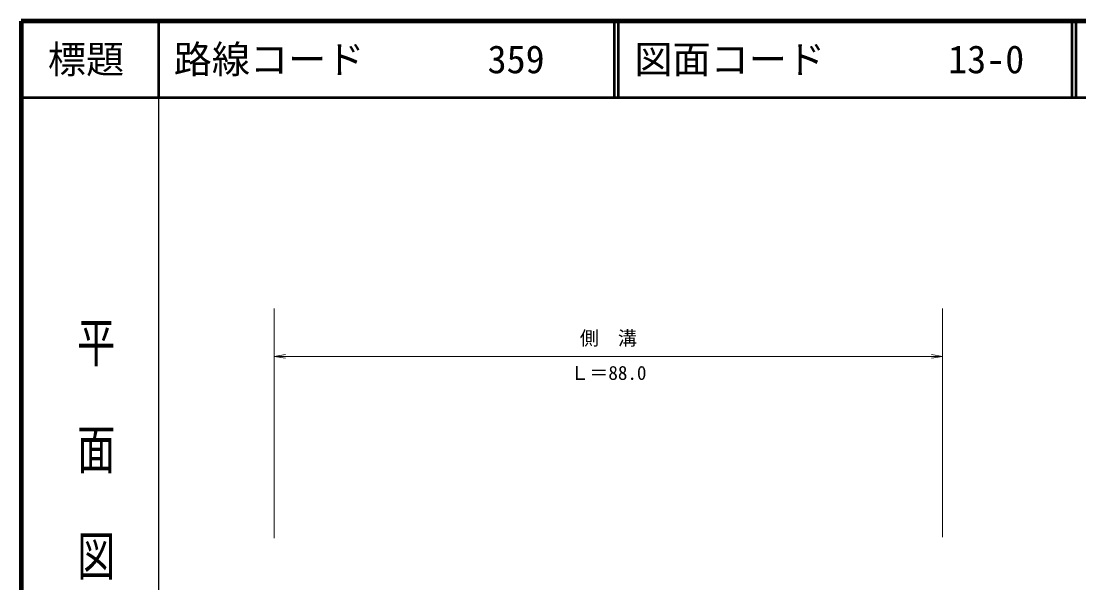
# Model space of a CAD drawing. Units: millimetres, scale not verified. Extents: x 40000 to 680000, y 20000 to 380000.
# Drawn here: x 40000 to 178654, y 306360 to 380000 of the extents above; entities that cross this region are included whole.
import ezdxf
from ezdxf.enums import TextEntityAlignment as Align

# ---------------------------------------------------------------- set-up
doc = ezdxf.new("R2010")
doc.units = ezdxf.units.MM
doc.header["$LTSCALE"] = 1000
for name, color, linetype, lineweight in [('M-STR-STR3', 7, 'Continuous', 13), ('M-TTL', 2, 'Continuous', 140), ('M-TTL-BAND', 7, 'Continuous', 25), ('M-TTL-LINE', 7, 'Continuous', 50)]:
    doc.layers.add(name, color=color, linetype=linetype, lineweight=lineweight)
doc.layers.add('M-TTL-TXT', color=7, linetype='Continuous')
doc.styles.add('@ＭＳ ゴシック', font='')
doc.styles.add('ＭＳ ゴシック', font='')
doc.styles.get('@ＭＳ ゴシック').set_extended_font_data('@MS Gothic')
doc.styles.get('ＭＳ ゴシック').set_extended_font_data('MS Gothic')

# ---------------------------------------------------------------- blocks, each defined once
blk = doc.blocks.new('open_arrow')
at = {"color": 0, "linetype": 'Continuous', "lineweight": -2}
blk.add_lwpolyline([(7.5, 1.25), (0, 0), (7.5, -1.25)], dxfattribs=at)

msp = doc.modelspace()

# ---------------------------------------------------------------- linework, layer by layer
at = {"layer": 'M-STR-STR3'}
for p, q in [((73188, 312199), (73188, 342336)), ((160772, 342336), (160772, 312368)), ((73188, 336055), (160772, 336055))]:
    msp.add_line(p, q, dxfattribs=at)
at = {"layer": 'M-TTL'}
for p, q in [((40000, 380000), (40000, 20000)), ((680000, 380000), (40000, 380000))]:
    msp.add_line(p, q, dxfattribs=at)
at = {"layer": 'M-TTL-BAND'}
msp.add_line((58000, 370000), (58000, 20000), dxfattribs=at)
at = {"layer": 'M-TTL-LINE'}
for p, q in [((58000, 380000), (58000, 370000)), ((117750, 380000), (117750, 370000)), ((118250, 380000), (118250, 370000)), ((177750, 380000), (177750, 370000)), ((178250, 380000), (178250, 370000)), ((40000, 370000), (680000, 370000))]:
    msp.add_line(p, q, dxfattribs=at)

# ---------------------------------------------------------------- block references
at = {"layer": 'M-STR-STR3', "xscale": 193, "yscale": 193}
msp.add_blockref('open_arrow', (73188, 336055), dxfattribs=at)
at = {"layer": 'M-STR-STR3', "xscale": 193, "yscale": 193, "rotation": 180}
msp.add_blockref('open_arrow', (160772, 336055), dxfattribs=at)

# ---------------------------------------------------------------- texts
at = {"layer": 'M-STR-STR3', "style": 'ＭＳ ゴシック'}
for s, p in [('側\u3000溝', (113230, 336973)), ('Ｌ＝88.0', (111980, 332420))]:
    msp.add_text(s, height=1833, dxfattribs=at).set_placement(p, align=Align.BOTTOM_LEFT)
at = {"layer": 'M-TTL-BAND', "style": '@ＭＳ ゴシック', "width": 1.4}
msp.add_text('平  面  図', height=3666, rotation=270, dxfattribs=at).set_placement((49777, 306475), align=Align.MIDDLE_RIGHT)
at = {"layer": 'M-TTL-TXT', "style": 'ＭＳ ゴシック'}
msp.add_text('標題', height=3666, dxfattribs=at).set_placement((48500, 375000), align=Align.MIDDLE_CENTER)
for s, p in [('路線コード', (60000, 375000)), ('359', (101142, 375000)), ('図面コード', (120380, 375000)), ('13-0', (161521, 375000))]:
    msp.add_text(s, height=3666, dxfattribs=at).set_placement(p, align=Align.MIDDLE_LEFT)

doc.saveas('drawing.dxf')
